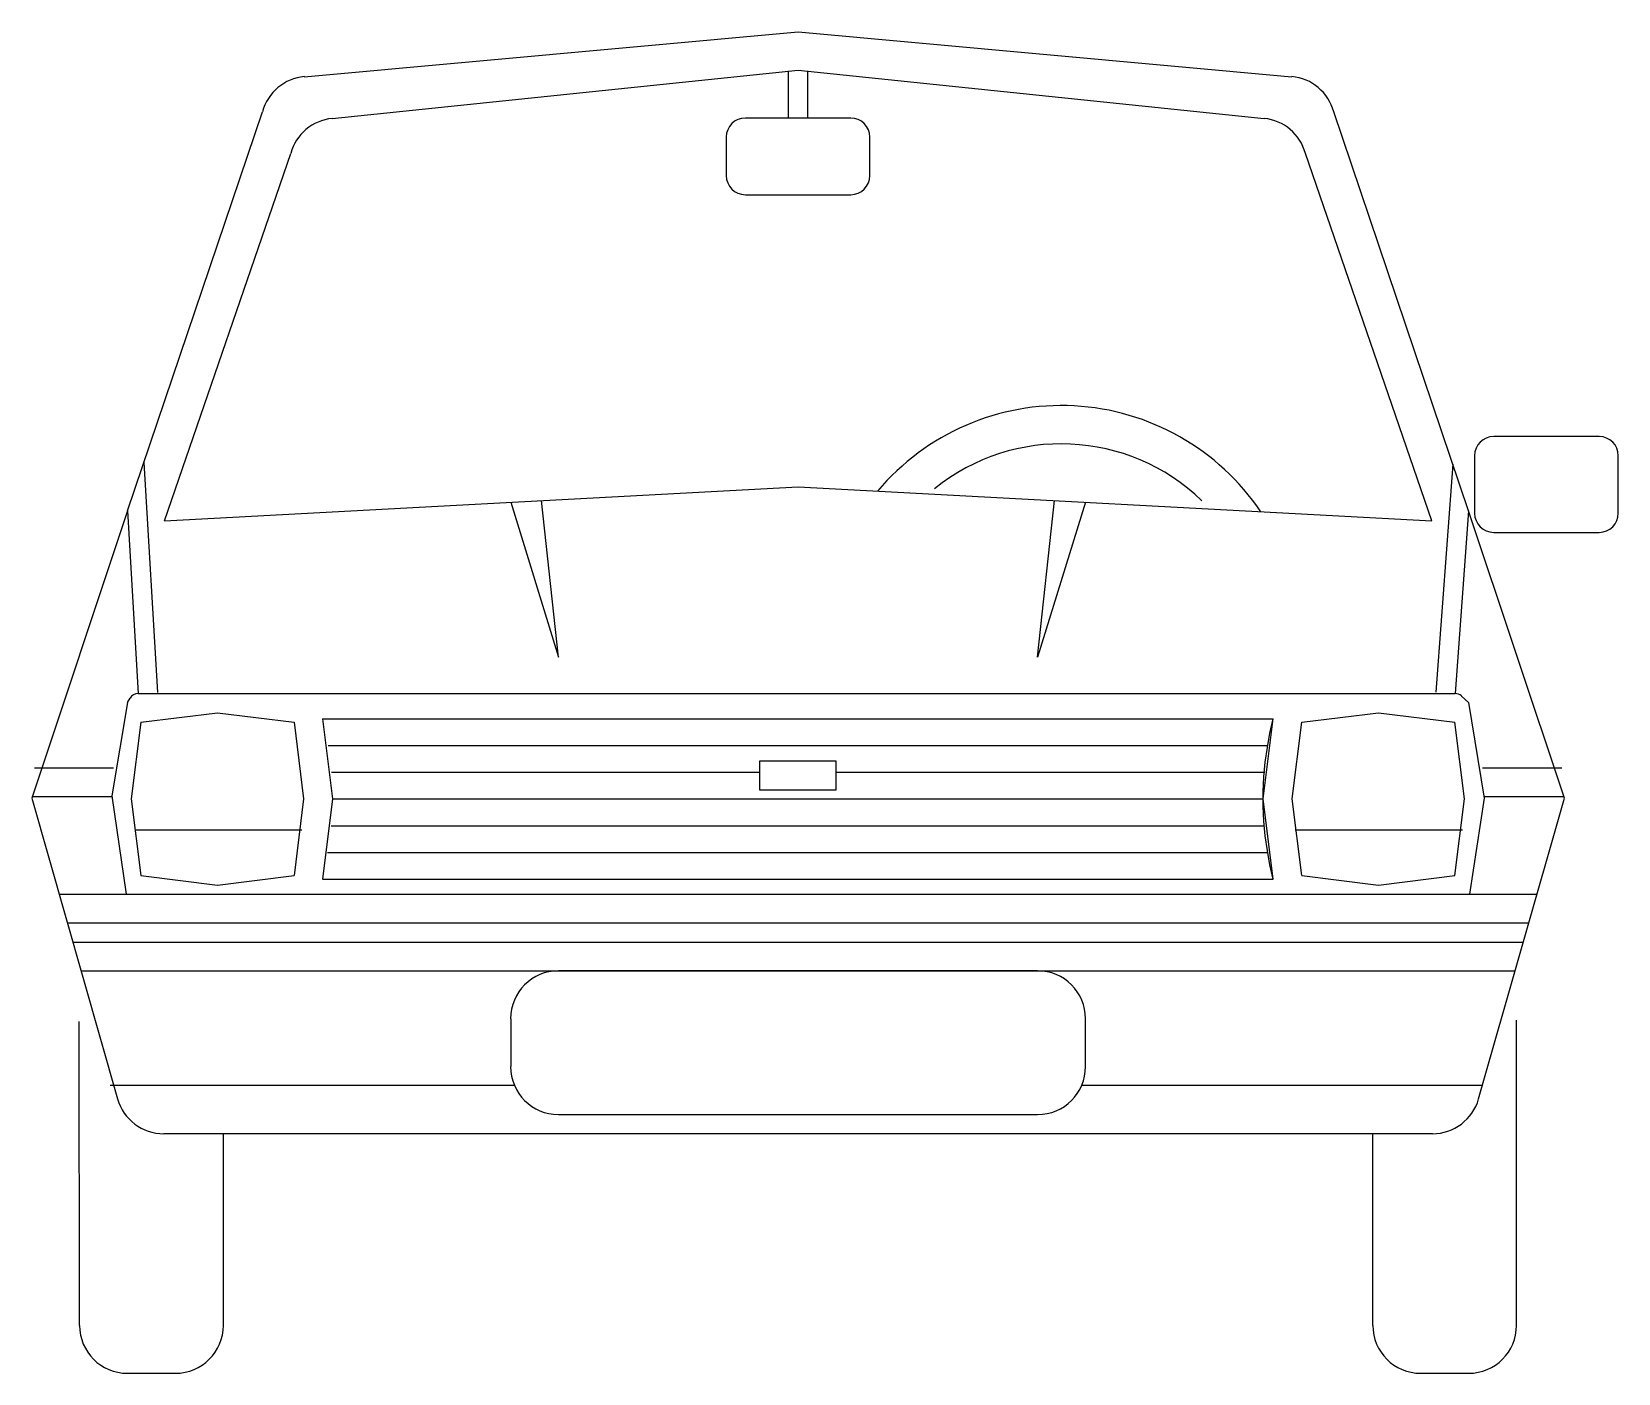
# Model space of a CAD drawing. Extents: x -3062.96 to -3061.23, y 2596.33 to 2597.79.
import ezdxf

# ---------------------------------------------------------------- set-up
doc = ezdxf.new("R2010")
doc.units = 0
doc.header["$MEASUREMENT"] = 0
doc.layers.get('0').update_dxf_attribs({"linetype": 'CONTINUOUS'})

msp = doc.modelspace()

# ---------------------------------------------------------------- linework, layer by layer
for p, q in [((-3062.6673, 2597.7396), (-3062.1286, 2597.7886)), ((-3062.1286, 2597.7886), (-3061.5899, 2597.7396)), ((-3062.637, 2597.694), (-3062.1286, 2597.7468)), ((-3062.139, 2597.6945), (-3062.139, 2597.7458)), ((-3062.1286, 2597.7468), (-3061.6201, 2597.694)), ((-3062.1181, 2597.6945), (-3062.1181, 2597.7458)), ((-3062.8602, 2597.266), (-3062.7129, 2597.7013)), ((-3062.0711, 2597.6945), (-3062.1861, 2597.6945)), ((-3061.397, 2597.266), (-3061.5442, 2597.7013)), ((-3062.207, 2597.6736), (-3062.207, 2597.6318)), ((-3062.0502, 2597.6318), (-3062.0502, 2597.6736)), ((-3062.8198, 2597.255), (-3062.682, 2597.6558)), ((-3061.4373, 2597.255), (-3061.5751, 2597.6558)), ((-3062.1861, 2597.6109), (-3062.0711, 2597.6109)), ((-3061.2546, 2597.3471), (-3061.3696, 2597.3471)), ((-3062.8423, 2597.3188), (-3062.8276, 2597.068)), ((-3061.4142, 2597.3168), (-3061.4327, 2597.0683)), ((-3061.3905, 2597.3262), (-3061.3905, 2597.2635)), ((-3061.2337, 2597.2635), (-3061.2337, 2597.3262)), ((-3062.8198, 2597.255), (-3062.1286, 2597.2922)), ((-3062.4421, 2597.2754), (-3062.3899, 2597.1065)), ((-3062.3899, 2597.1065), (-3062.4085, 2597.2772)), ((-3062.1286, 2597.2922), (-3061.4373, 2597.255)), ((-3061.8673, 2597.1065), (-3061.8487, 2597.2772)), ((-3061.815, 2597.2754), (-3061.8673, 2597.1065)), ((-3062.8602, 2597.266), (-3062.9647, 2596.9525)), ((-3062.8602, 2597.266), (-3062.8484, 2597.0667)), ((-3061.397, 2597.266), (-3061.4118, 2597.0667)), ((-3061.2925, 2596.9525), (-3061.397, 2597.266)), ((-3061.3696, 2597.2426), (-3061.2546, 2597.2426)), ((-3062.8602, 2597.057), (-3062.8772, 2596.9551)), ((-3062.8602, 2597.057), (-3062.8574, 2597.0616)), ((-3062.8484, 2597.0667), (-3061.4118, 2597.0667)), ((-3061.4049, 2597.0641), (-3061.397, 2597.057)), ((-3061.397, 2597.057), (-3061.3802, 2596.9525)), ((-3062.8457, 2597.0354), (-3062.8561, 2596.9518)), ((-3062.8457, 2597.0354), (-3062.7621, 2597.0458)), ((-3062.7621, 2597.0458), (-3062.6785, 2597.0354)), ((-3062.6785, 2597.0354), (-3062.668, 2596.9518)), ((-3062.6474, 2597.0393), (-3061.6102, 2597.0393)), ((-3062.6474, 2597.0393), (-3062.6364, 2596.9518)), ((-3061.6211, 2596.9518), (-3061.6102, 2597.0393)), ((-3061.6137, 2597.0236), (-3061.6102, 2597.0393)), ((-3061.5895, 2596.9518), (-3061.5791, 2597.0354)), ((-3061.5791, 2597.0354), (-3061.4955, 2597.0458)), ((-3061.4955, 2597.0458), (-3061.4119, 2597.0354)), ((-3061.4014, 2596.9518), (-3061.4119, 2597.0354)), ((-3061.6166, 2597.0078), (-3061.6137, 2597.0236)), ((-3062.6413, 2597.0101), (-3061.6165, 2597.0101)), ((-3061.6188, 2596.9919), (-3061.6166, 2597.0078)), ((-3062.9618, 2596.9858), (-3062.8753, 2596.9858)), ((-3062.6376, 2596.9809), (-3062.1705, 2596.9809)), ((-3062.0869, 2596.9809), (-3061.6194, 2596.9809)), ((-3061.6203, 2596.9759), (-3061.6188, 2596.9919)), ((-3061.3818, 2596.9858), (-3061.2953, 2596.9858)), ((-3061.621, 2596.9598), (-3061.6203, 2596.9759)), ((-3062.9647, 2596.9525), (-3062.871, 2596.6246)), ((-3062.964, 2596.9545), (-3062.8773, 2596.9545)), ((-3062.8772, 2596.9551), (-3062.8617, 2596.848)), ((-3062.8561, 2596.9518), (-3062.8457, 2596.8682)), ((-3062.668, 2596.9518), (-3062.6785, 2596.8682)), ((-3062.6364, 2596.9518), (-3062.6474, 2596.8643)), ((-3062.6365, 2596.9518), (-3061.6215, 2596.9518)), ((-3061.6102, 2596.8643), (-3061.6211, 2596.9518)), ((-3061.621, 2596.9437), (-3061.621, 2596.9598)), ((-3061.5791, 2596.8682), (-3061.5895, 2596.9518)), ((-3061.4119, 2596.8682), (-3061.4014, 2596.9518)), ((-3061.3802, 2596.9525), (-3061.3959, 2596.848)), ((-3061.3862, 2596.6246), (-3061.2925, 2596.9525)), ((-3061.3803, 2596.9545), (-3061.2928, 2596.9545)), ((-3061.6203, 2596.9277), (-3061.621, 2596.9437)), ((-3062.8519, 2596.9182), (-3062.67, 2596.9182)), ((-3062.638, 2596.9226), (-3061.6203, 2596.9226)), ((-3061.6188, 2596.9117), (-3061.6203, 2596.9277)), ((-3061.5861, 2596.9182), (-3061.4036, 2596.9182)), ((-3061.6166, 2596.8957), (-3061.6188, 2596.9117)), ((-3061.6137, 2596.8799), (-3061.6166, 2596.8957)), ((-3062.6421, 2596.8935), (-3061.6162, 2596.8935)), ((-3061.6102, 2596.8643), (-3061.6137, 2596.8799)), ((-3062.8457, 2596.8682), (-3062.7621, 2596.8577)), ((-3062.7621, 2596.8577), (-3062.6785, 2596.8682)), ((-3062.6474, 2596.8643), (-3061.6102, 2596.8643)), ((-3061.5791, 2596.8682), (-3061.4955, 2596.8577)), ((-3061.4955, 2596.8577), (-3061.4119, 2596.8682)), ((-3062.9348, 2596.848), (-3061.3223, 2596.848)), ((-3062.9259, 2596.8166), (-3061.3313, 2596.8166)), ((-3062.9199, 2596.7957), (-3061.3373, 2596.7957)), ((-3062.9109, 2596.7644), (-3061.3462, 2596.7644)), ((-3061.8673, 2596.7644), (-3062.3899, 2596.7644)), ((-3062.9124, 2596.3777), (-3062.9128, 2596.709)), ((-3062.4421, 2596.7121), (-3062.4421, 2596.6599)), ((-3061.815, 2596.6599), (-3061.815, 2596.7121)), ((-3061.3447, 2596.3777), (-3061.3447, 2596.7106)), ((-3062.8792, 2596.6397), (-3062.4381, 2596.6397)), ((-3061.8191, 2596.6397), (-3061.3814, 2596.6397)), ((-3062.3899, 2596.6076), (-3061.8673, 2596.6076)), ((-3061.4364, 2596.5867), (-3062.8207, 2596.5867)), ((-3062.7556, 2596.3777), (-3062.7556, 2596.5867)), ((-3061.5015, 2596.3777), (-3061.5015, 2596.5867)), ((-3062.8602, 2596.3254), (-3062.8079, 2596.3254)), ((-3061.4492, 2596.3254), (-3061.397, 2596.3254))]:
    msp.add_line(p, q)
for points in [[(-3062.1705, 2596.9619), (-3062.0869, 2596.9619), (-3062.0869, 2596.9932), (-3062.1705, 2596.9932), (-3062.1705, 2596.9619)], [(-3061.6102, 2596.8643), (-3061.6137, 2596.8799), (-3061.6166, 2596.8957), (-3061.6188, 2596.9117), (-3061.6203, 2596.9277), (-3061.621, 2596.9437), (-3061.621, 2596.9598), (-3061.6203, 2596.9759), (-3061.6188, 2596.9919)], [(-3061.6102, 2596.8643), (-3061.6137, 2596.8799), (-3061.6166, 2596.8957), (-3061.6188, 2596.9117), (-3061.6203, 2596.9277)]]:
    msp.add_lwpolyline(points)
for centre, radius, start, end in [((-3062.6625, 2597.6876), 0.0523, 95.1939, 164.7444), ((-3061.5946, 2597.6876), 0.0523, 15.2563, 84.8061), ((-3062.6316, 2597.6421), 0.0523, 95.9244, 164.7437), ((-3062.1861, 2597.6736), 0.0209, 90, 180), ((-3062.0711, 2597.6736), 0.0209, 0, 90), ((-3061.6255, 2597.6421), 0.0523, 15.2563, 84.0753), ((-3062.1861, 2597.6318), 0.0209, 180, 270), ((-3062.0711, 2597.6318), 0.0209, 270, 0), ((-3061.8413, 2597.1189), 0.262, 33.8973, 139.9456), ((-3061.3696, 2597.3262), 0.0209, 90, 180), ((-3061.2546, 2597.3262), 0.0209, 0, 90), ((-3061.8413, 2597.1189), 0.2202, 45.9065, 128.9234), ((-3061.3696, 2597.2635), 0.0209, 180, 270), ((-3061.2546, 2597.2635), 0.0209, 270, 0), ((-3062.8484, 2597.0563), 0.0105, 90, 149.3217), ((-3061.4118, 2597.0563), 0.0105, 48.1968, 90), ((-3062.3899, 2596.7121), 0.0523, 90, 180), ((-3061.8673, 2596.7121), 0.0523, 0, 90), ((-3062.3899, 2596.6599), 0.0523, 180, 270), ((-3061.8673, 2596.6599), 0.0523, 270, 0), ((-3062.8207, 2596.639), 0.0523, 195.9446, 270), ((-3061.4364, 2596.639), 0.0523, 270, 344.0554), ((-3062.8602, 2596.3777), 0.0523, 180, 270), ((-3062.8079, 2596.3777), 0.0523, 270, 0), ((-3061.4492, 2596.3777), 0.0523, 180, 270), ((-3061.397, 2596.3777), 0.0523, 270, 0)]:
    msp.add_arc(centre, radius, start, end)

doc.saveas('drawing.dxf')
